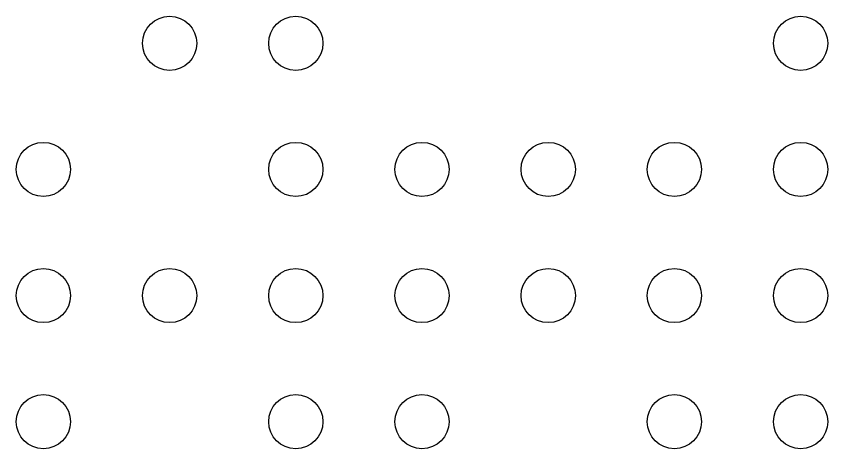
# Model space of a CAD drawing. Header units: millimetres. Extents: x -2.4 to 42.3, y -2.6 to 40.2.
# Drawn here: x 19.386 to 23.567, y 18.844 to 21.075 of the extents above; entities that cross this region are included whole.
import ezdxf

# ---------------------------------------------------------------- set-up
doc = ezdxf.new("R2010")
doc.units = ezdxf.units.MM
doc.header["$MEASUREMENT"] = 0
doc.layers.add('BOT', color=3, linetype='Continuous')

msp = doc.modelspace()

# ---------------------------------------------------------------- linework, layer by layer
at = {"layer": 'BOT'}
for centre in [(20.1758, 20.9349), (20.826, 20.9349), (23.427, 20.9349), (19.5255, 20.2846), (20.826, 20.2846), (21.4762, 20.2846), (22.1265, 20.2846), (22.7767, 20.2846), (23.427, 20.2846), (19.5255, 19.6344), (20.1758, 19.6344), (20.826, 19.6344), (21.4762, 19.6344), (22.1265, 19.6344), (22.7767, 19.6344), (23.427, 19.6344), (19.5255, 18.9841), (20.826, 18.9841), (21.4762, 18.9841), (22.7767, 18.9841), (23.427, 18.9841)]:
    msp.add_circle(centre, 0.1397, dxfattribs=at)

doc.saveas('drawing.dxf')
